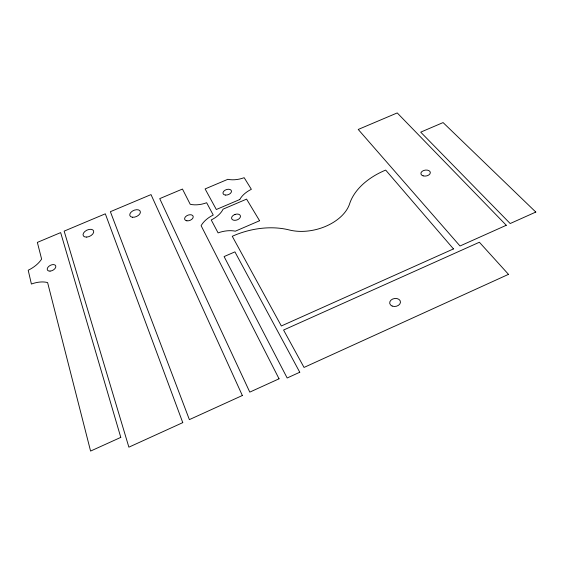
<?xml version="1.0" encoding="UTF-8"?>
<svg xmlns="http://www.w3.org/2000/svg" width="564" height="564" viewBox="0 0 564 564"><rect width="100%" height="100%" fill="white"/><g stroke="black" fill="none" stroke-linecap="round" stroke-linejoin="round"><path stroke-width="0.85" d="M182.764 422.633L128.874 447.167L64.155 231.127L105.32 213.819L182.764 422.633M242.344 395.512L189.377 419.623L110.382 211.69L151.011 194.601L242.344 395.512M279.046 378.804L249.789 392.121L159.725 198.627L182.461 189.046L190.209 204.267A21.256 12.852 -19.8 0 0 206.65 202.737L213.241 215.039A23.949 15.355 -19.7 0 0 201.108 225.678L279.046 378.804M508.495 274.351L304.031 367.432L283.572 330.039L479.379 242.238L508.495 274.351M299.766 372.247L287.161 377.993L224.091 256.571L234.92 251.875L299.766 372.247M120.788 437.382L90.585 451.073L47.609 282.578A25.161 15.313 -29.5 0 0 31.401 284.037L28.2 270.234A22.229 12.838 -28 0 0 41.616 259.087L37.358 242.4L60.651 232.601L120.788 437.382M453.477 248.914L281.344 325.978L232.262 236.288A68.695 47.461 -19 0 1 289.311 229.971A41.228 26.501 -14.7 0 0 349.617 203.787A68.11 44.612 -8.8 0 1 385.677 170.088L453.477 248.914M506.289 225.276L460.012 245.989L358.232 129.459L397.232 112.927L506.289 225.276M535.8 212.064L510.187 223.534L420.709 132.152L443.085 122.578L535.8 212.064M235.033 214.454L233.954 214.933A4.575 2.912 -18.8 0 0 231.931 219.149A4.575 2.912 -18.8 0 0 237.388 219.791A4.575 2.912 -18.8 0 0 240.334 215.681L239.926 215.025A4.575 2.912 -18.8 0 0 235.033 214.454M259.588 220.736L235.357 231.177A24.59 16.173 -20.1 0 0 218.085 232.897L211.232 219.946A21.792 13.501 -20.1 0 0 223.104 209.145L246.581 199.12L259.588 220.736M239.778 199.515L216.329 209.512L205.106 188.926L227.842 179.31A20.861 12.429 -17.8 0 0 244.177 177.688L251.361 189.3A23.491 14.812 -17.2 0 0 239.778 199.515M132.343 217.225A5.619 3.363 -23 0 0 140.408 212.156A5.619 3.363 -23 0 0 132.455 211.063A5.619 3.363 -23 0 0 132.343 217.225M423.148 175.855A4.759 2.982 -8.6 0 0 430.332 172.711A4.759 2.982 -8.6 0 0 423.345 170.638A4.759 2.982 -8.6 0 0 423.148 175.855M186.888 220.82A4.498 2.799 -21 0 0 193.233 216.731A4.498 2.799 -21 0 0 186.621 215.829A4.498 2.799 -21 0 0 186.888 220.82M50.034 271.115A4.653 2.778 -27.7 0 0 55.773 266.032A4.653 2.778 -27.7 0 0 48.751 266.398A4.653 2.778 -27.7 0 0 50.034 271.115M225.346 195.059A4.413 2.707 -18.7 0 0 231.48 191.111A4.413 2.707 -18.7 0 0 224.839 190.329A4.413 2.707 -18.7 0 0 225.346 195.059M392.149 306.048A5.428 3.997 -9.2 0 0 400.461 302.255A5.428 3.997 -9.2 0 0 392.607 299.061A5.428 3.997 -9.2 0 0 392.149 306.048M86.722 237.091A5.703 3.377 -25.3 0 0 93.631 230.965A5.703 3.377 -25.3 0 0 84.811 231.529A5.703 3.377 -25.3 0 0 86.722 237.091"/></g></svg>
